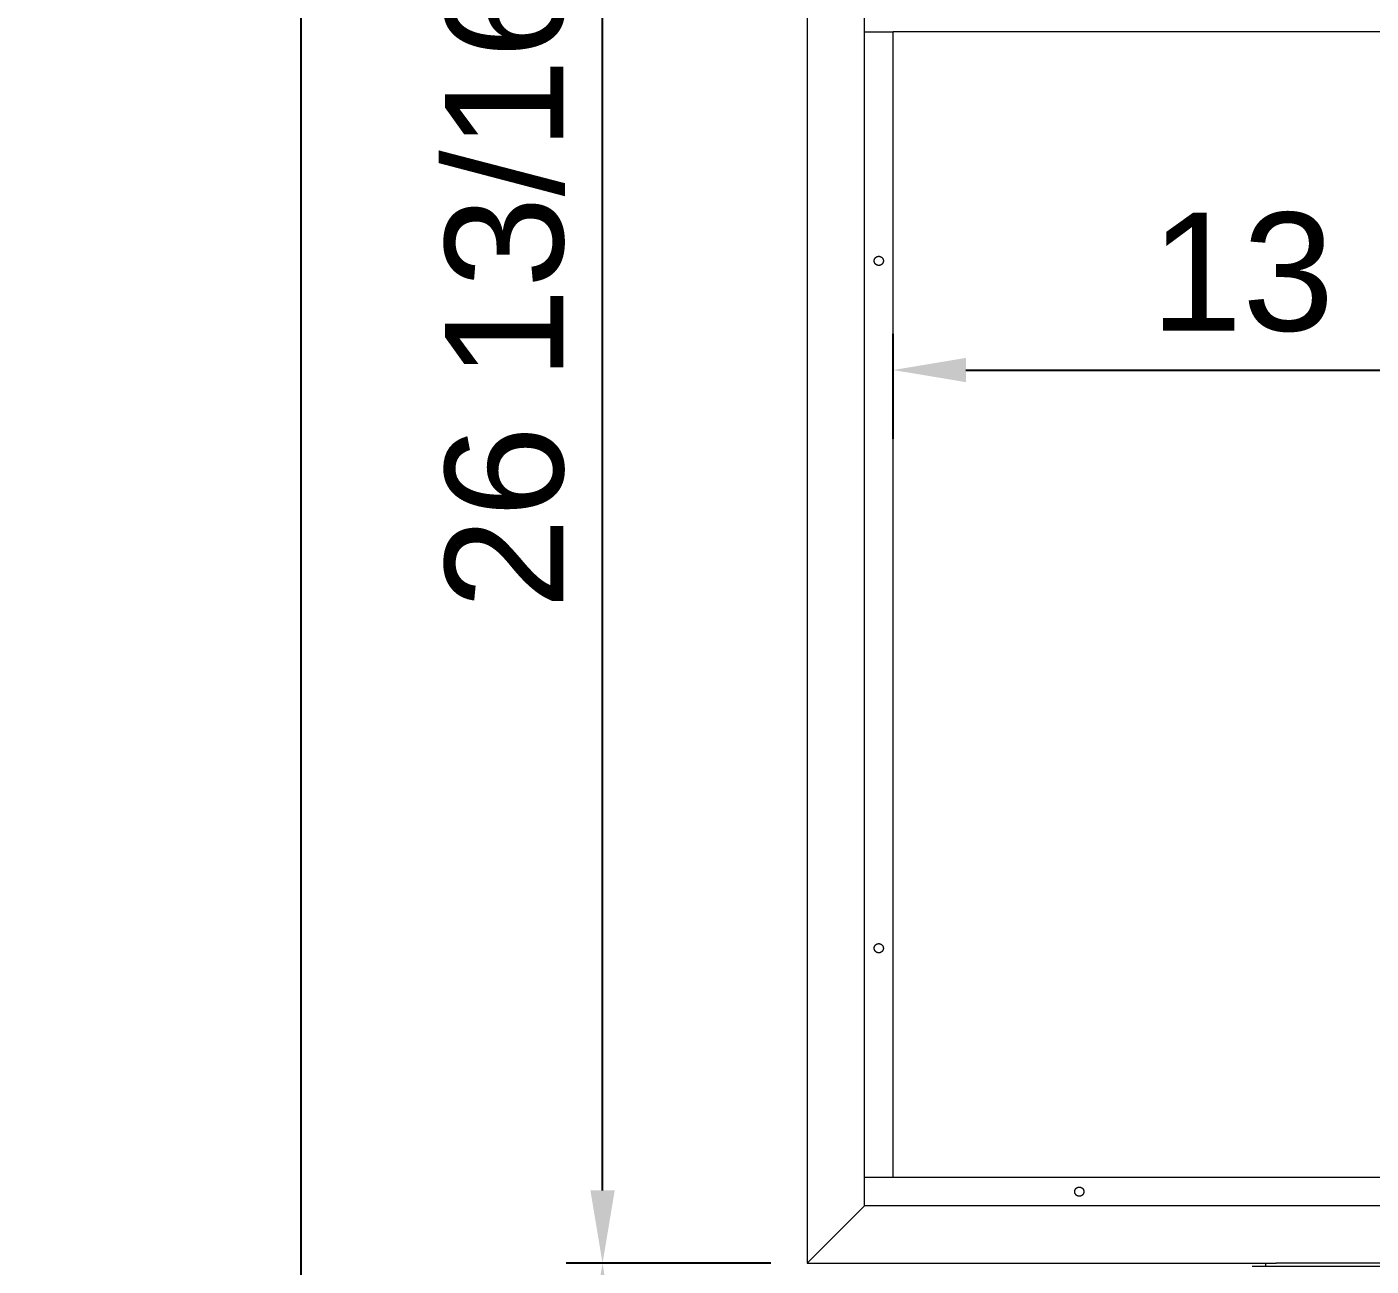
# Model space of a CAD drawing. Header units: inches. Extents: x -13 to 609, y -6 to 131.
# Drawn here: x 433.82 to 452.29, y 103.76 to 120.79 of the extents above; entities that cross this region are included whole.
import ezdxf

# ---------------------------------------------------------------- set-up
doc = ezdxf.new("R2010")
doc.units = ezdxf.units.IN
doc.header["$PDSIZE"] = -1
doc.layers.add('ZANO_R', color=7, linetype='Continuous', lineweight=0)
doc.styles.add('Arial', font='arial.ttf')
doc.styles.get("Standard").update_dxf_attribs({"font": 'ARIALUNI.TTF'})
doc.dimstyles.new('amerykanie', dxfattribs={"dimtxt": 50, "dimasz": 50, "dimexe": 0.5, "dimexo": 0.5, "dimgap": 1, "dimtad": 1, "dimdec": 0, "dimzin": 0, "dimlunit": 5, "dimtxsty": 'Standard', "dimcen": 0.09, "dimclrd": 1, "dimclre": 1, "dimclrt": 1, "dimazin": 0, "dimtfac": 1, "dimtdec": 0, "dimtmove": 0, "dimatfit": 3, "dimfxl": 1, "dimtzin": 0, "dimarcsym": 1})

# ---------------------------------------------------------------- blocks, each defined once
blk = doc.blocks.new('*D449')
at = {"layer": 'Defpoints', "color": 0}
for p in [(452.276, 130.606), (437.58, 32.81), (450.917, 32.81)]:
    blk.add_point(p, dxfattribs=at)
at = {"layer": 'ZANO_R', "color": 1, "lineweight": -2}
for p, q in [((451.776, 130.606), (437.08, 130.606)), ((437.58, 129.606), (437.58, 33.81)), ((450.417, 32.81), (437.08, 32.81))]:
    blk.add_line(p, q, dxfattribs=at)
at = {"layer": 'ZANO_R', "color": 1}
for points in [[(437.747, 129.606), (437.413, 129.606), (437.58, 130.606)], [(437.413, 33.81), (437.747, 33.81), (437.58, 32.81)]]:
    blk.add_solid(points, dxfattribs=at)
at = {"layer": 'ZANO_R', "color": 1, "insert": (436.239, 81.708), "char_height": 1.625, "attachment_point": 5, "rotation": 90, "style": 'Arial'}
blk.add_mtext('97 13/16', dxfattribs=at)
blk = doc.blocks.new('*D450')
at = {"layer": 'Defpoints', "color": 0}
for p in [(459.107, 116.073), (445.722, 114.628), (459.107, 114.628)]:
    blk.add_point(p, dxfattribs=at)
at = {"layer": 'ZANO_R', "color": 1, "lineweight": -2}
for p, q in [((445.722, 115.128), (445.722, 116.573)), ((459.107, 115.128), (459.107, 116.573)), ((446.722, 116.073), (458.107, 116.073))]:
    blk.add_line(p, q, dxfattribs=at)
at = {"layer": 'ZANO_R', "color": 1}
for points in [[(446.722, 116.24), (446.722, 115.907), (445.722, 116.073)], [(458.107, 115.907), (458.107, 116.24), (459.107, 116.073)]]:
    blk.add_solid(points, dxfattribs=at)
at = {"layer": 'ZANO_R', "color": 1, "insert": (452.415, 117.414), "char_height": 1.625, "attachment_point": 5, "style": 'Arial'}
blk.add_mtext('13 3/8', dxfattribs=at)
blk = doc.blocks.new('*D452')
at = {"layer": 'Defpoints', "color": 0}
for p in [(444.541, 103.795), (460.289, 103.795), (460.289, 98.393)]:
    blk.add_point(p, dxfattribs=at)
at = {"layer": 'ZANO_R', "color": 1, "lineweight": -2}
for p, q in [((444.541, 103.295), (444.541, 97.893)), ((460.289, 103.295), (460.289, 97.893)), ((445.541, 98.393), (459.289, 98.393))]:
    blk.add_line(p, q, dxfattribs=at)
at = {"layer": 'ZANO_R', "color": 1}
for points in [[(445.541, 98.559), (445.541, 98.226), (444.541, 98.393)], [(459.289, 98.226), (459.289, 98.559), (460.289, 98.393)]]:
    blk.add_solid(points, dxfattribs=at)
at = {"layer": 'ZANO_R', "color": 1, "insert": (452.415, 99.733), "char_height": 1.625, "attachment_point": 5, "style": 'Arial'}
blk.add_mtext('15 3/4', dxfattribs=at)
blk = doc.blocks.new('*D453')
at = {"layer": 'Defpoints', "color": 0}
for p in [(441.728, 130.606), (444.541, 130.606), (444.541, 103.795)]:
    blk.add_point(p, dxfattribs=at)
at = {"layer": 'ZANO_R', "color": 1, "lineweight": -2}
for p, q in [((444.041, 130.606), (441.228, 130.606)), ((441.728, 104.795), (441.728, 129.606)), ((444.041, 103.795), (441.228, 103.795))]:
    blk.add_line(p, q, dxfattribs=at)
at = {"layer": 'ZANO_R', "color": 1}
for points in [[(441.895, 129.606), (441.561, 129.606), (441.728, 130.606)], [(441.561, 104.795), (441.895, 104.795), (441.728, 103.795)]]:
    blk.add_solid(points, dxfattribs=at)
at = {"layer": 'ZANO_R', "color": 1, "insert": (440.387, 117.2), "char_height": 1.625, "attachment_point": 5, "rotation": 90, "style": 'Arial'}
blk.add_mtext('26 13/16', dxfattribs=at)
blk = doc.blocks.new('*D454')
at = {"layer": 'Defpoints', "color": 0}
for p in [(444.541, 103.795), (441.728, 56.432), (450.586, 56.432)]:
    blk.add_point(p, dxfattribs=at)
at = {"layer": 'ZANO_R', "color": 1, "lineweight": -2}
for p, q in [((444.041, 103.795), (441.228, 103.795)), ((441.728, 102.795), (441.728, 57.432)), ((450.086, 56.432), (441.228, 56.432))]:
    blk.add_line(p, q, dxfattribs=at)
at = {"layer": 'ZANO_R', "color": 1}
for points in [[(441.895, 102.795), (441.561, 102.795), (441.728, 103.795)], [(441.561, 57.432), (441.895, 57.432), (441.728, 56.432)]]:
    blk.add_solid(points, dxfattribs=at)
at = {"layer": 'ZANO_R', "color": 1, "insert": (440.387, 80.113), "char_height": 1.625, "attachment_point": 5, "rotation": 90, "style": 'Arial'}
blk.add_mtext('47 3/8', dxfattribs=at)

msp = doc.modelspace()

# ---------------------------------------------------------------- linework, layer by layer
at = {"layer": 'ZANO_R'}
for p, q in [((444.54056, 121.90474), (444.54056, 103.7945)), ((445.32797, 104.5819), (445.32797, 121.11734)), ((445.32797, 120.72363), (445.72167, 120.72363)), ((459.50119, 120.72363), (445.72167, 120.72363)), ((445.72167, 104.9756), (445.72167, 120.72363)), ((445.46183, 117.57512), (445.46191, 117.57729)), ((445.46183, 117.57294), (445.46183, 117.57512)), ((445.46191, 117.57077), (445.46183, 117.57294)), ((445.46191, 117.57729), (445.46206, 117.57946)), ((445.46206, 117.5686), (445.46191, 117.57077)), ((445.46206, 117.57946), (445.46228, 117.58162)), ((445.46228, 117.56644), (445.46206, 117.5686)), ((445.46228, 117.58162), (445.46258, 117.58377)), ((445.46258, 117.56428), (445.46228, 117.56644)), ((445.46258, 117.58377), (445.46296, 117.58592)), ((445.46296, 117.56214), (445.46258, 117.56428)), ((445.46296, 117.58592), (445.4634, 117.58805)), ((445.4634, 117.56001), (445.46296, 117.56214)), ((445.4634, 117.58805), (445.46392, 117.59016)), ((445.46392, 117.5579), (445.4634, 117.56001)), ((445.46392, 117.59016), (445.46452, 117.59225)), ((445.46452, 117.55581), (445.46392, 117.5579)), ((445.46452, 117.59225), (445.46518, 117.59432)), ((445.46518, 117.55374), (445.46452, 117.55581)), ((445.46518, 117.59432), (445.46592, 117.59637)), ((445.46592, 117.55169), (445.46518, 117.55374)), ((445.46592, 117.59637), (445.46672, 117.59839)), ((445.46672, 117.54967), (445.46592, 117.55169)), ((445.46672, 117.59839), (445.4676, 117.60038)), ((445.4676, 117.54768), (445.46672, 117.54967)), ((445.4676, 117.60038), (445.46854, 117.60233)), ((445.46854, 117.54572), (445.4676, 117.54768)), ((445.46854, 117.60233), (445.46955, 117.60426)), ((445.46955, 117.5438), (445.46854, 117.54572)), ((445.46955, 117.60426), (445.47063, 117.60615)), ((445.47063, 117.54191), (445.46955, 117.5438)), ((445.47063, 117.60615), (445.47177, 117.608)), ((445.47177, 117.54006), (445.47063, 117.54191)), ((445.47177, 117.608), (445.47297, 117.60981)), ((445.47297, 117.53824), (445.47177, 117.54006)), ((445.47297, 117.60981), (445.47424, 117.61158)), ((445.47424, 117.53648), (445.47297, 117.53824)), ((445.47424, 117.61158), (445.47557, 117.6133)), ((445.47557, 117.53475), (445.47424, 117.53648)), ((445.47557, 117.6133), (445.47695, 117.61498)), ((445.47695, 117.53308), (445.47557, 117.53475)), ((445.47695, 117.61498), (445.47839, 117.61661)), ((445.47839, 117.53145), (445.47695, 117.53308)), ((445.47839, 117.61661), (445.47989, 117.61818)), ((445.47989, 117.52987), (445.47839, 117.53145)), ((445.47989, 117.61818), (445.48144, 117.61971)), ((445.48144, 117.52835), (445.47989, 117.52987)), ((445.48144, 117.61971), (445.48304, 117.62118)), ((445.48304, 117.52688), (445.48144, 117.52835)), ((445.48304, 117.62118), (445.4847, 117.62259)), ((445.4847, 117.52546), (445.48304, 117.52688)), ((445.4847, 117.62259), (445.4864, 117.62395)), ((445.4864, 117.52411), (445.4847, 117.52546)), ((445.4864, 117.62395), (445.48814, 117.62524)), ((445.48814, 117.52281), (445.4864, 117.52411)), ((445.48814, 117.62524), (445.48993, 117.62648)), ((445.48993, 117.52158), (445.48814, 117.52281)), ((445.48993, 117.62648), (445.49176, 117.62765)), ((445.49176, 117.5204), (445.48993, 117.52158)), ((445.49176, 117.62765), (445.49363, 117.62876)), ((445.49363, 117.51929), (445.49176, 117.5204)), ((445.49363, 117.62876), (445.49554, 117.6298)), ((445.49554, 117.51825), (445.49363, 117.51929)), ((445.49554, 117.6298), (445.49748, 117.63078)), ((445.49748, 117.51727), (445.49554, 117.51825)), ((445.49748, 117.63078), (445.49946, 117.63169)), ((445.49946, 117.51636), (445.49748, 117.51727)), ((445.49946, 117.63169), (445.50147, 117.63253)), ((445.50147, 117.51552), (445.49946, 117.51636)), ((445.50147, 117.63253), (445.5035, 117.6333)), ((445.5035, 117.51475), (445.50147, 117.51552)), ((445.5035, 117.6333), (445.50556, 117.634)), ((445.50556, 117.51405), (445.5035, 117.51475)), ((445.50556, 117.634), (445.50764, 117.63463)), ((445.50764, 117.51342), (445.50556, 117.51405)), ((445.50764, 117.63463), (445.50974, 117.63519)), ((445.50974, 117.51287), (445.50764, 117.51342)), ((445.50974, 117.63519), (445.51186, 117.63567)), ((445.51186, 117.51238), (445.50974, 117.51287)), ((445.51186, 117.63567), (445.514, 117.63608)), ((445.514, 117.51197), (445.51186, 117.51238)), ((445.514, 117.63608), (445.51614, 117.63642)), ((445.51614, 117.51164), (445.514, 117.51197)), ((445.51614, 117.63642), (445.5183, 117.63668)), ((445.5183, 117.51137), (445.51614, 117.51164)), ((445.5183, 117.63668), (445.52047, 117.63687)), ((445.52047, 117.51119), (445.5183, 117.51137)), ((445.52047, 117.63687), (445.52264, 117.63698)), ((445.52264, 117.51107), (445.52047, 117.51119)), ((445.52264, 117.63698), (445.52482, 117.63702)), ((445.52482, 117.51104), (445.52264, 117.51107)), ((445.52482, 117.63702), (445.52699, 117.63698)), ((445.52699, 117.51107), (445.52482, 117.51104)), ((445.52699, 117.63698), (445.52916, 117.63687)), ((445.52916, 117.51119), (445.52699, 117.51107)), ((445.52916, 117.63687), (445.53133, 117.63668)), ((445.53133, 117.51137), (445.52916, 117.51119)), ((445.53133, 117.63668), (445.53349, 117.63642)), ((445.53349, 117.51164), (445.53133, 117.51137)), ((445.53349, 117.63642), (445.53564, 117.63608)), ((445.53564, 117.51197), (445.53349, 117.51164)), ((445.53564, 117.63608), (445.53777, 117.63567)), ((445.53777, 117.51238), (445.53564, 117.51197)), ((445.53777, 117.63567), (445.53989, 117.63519)), ((445.53989, 117.51287), (445.53777, 117.51238)), ((445.53989, 117.63519), (445.54199, 117.63463)), ((445.54199, 117.51342), (445.53989, 117.51287)), ((445.54199, 117.63463), (445.54407, 117.634)), ((445.54407, 117.51405), (445.54199, 117.51342)), ((445.54407, 117.634), (445.54613, 117.6333)), ((445.54613, 117.51475), (445.54407, 117.51405)), ((445.54613, 117.6333), (445.54817, 117.63253)), ((445.54817, 117.51552), (445.54613, 117.51475)), ((445.54817, 117.63253), (445.55017, 117.63169)), ((445.55017, 117.51636), (445.54817, 117.51552)), ((445.55017, 117.63169), (445.55215, 117.63078)), ((445.55215, 117.51727), (445.55017, 117.51636)), ((445.55215, 117.63078), (445.55409, 117.6298)), ((445.55409, 117.51825), (445.55215, 117.51727)), ((445.55409, 117.6298), (445.556, 117.62876)), ((445.556, 117.51929), (445.55409, 117.51825)), ((445.556, 117.62876), (445.55787, 117.62765)), ((445.55787, 117.5204), (445.556, 117.51929)), ((445.55787, 117.62765), (445.5597, 117.62648)), ((445.5597, 117.52158), (445.55787, 117.5204)), ((445.5597, 117.62648), (445.56149, 117.62524)), ((445.56149, 117.52281), (445.5597, 117.52158)), ((445.56149, 117.62524), (445.56323, 117.62395)), ((445.56323, 117.52411), (445.56149, 117.52281)), ((445.56323, 117.62395), (445.56494, 117.62259)), ((445.56494, 117.52546), (445.56323, 117.52411)), ((445.56494, 117.62259), (445.56659, 117.62118)), ((445.56659, 117.52688), (445.56494, 117.52546)), ((445.56659, 117.62118), (445.56819, 117.61971)), ((445.56819, 117.52835), (445.56659, 117.52688)), ((445.56819, 117.61971), (445.56974, 117.61818)), ((445.56974, 117.52987), (445.56819, 117.52835)), ((445.56974, 117.61818), (445.57124, 117.61661)), ((445.57124, 117.53145), (445.56974, 117.52987)), ((445.57124, 117.61661), (445.57268, 117.61498)), ((445.57268, 117.53308), (445.57124, 117.53145)), ((445.57268, 117.61498), (445.57407, 117.6133)), ((445.57407, 117.53475), (445.57268, 117.53308)), ((445.57407, 117.6133), (445.57539, 117.61158)), ((445.57539, 117.53648), (445.57407, 117.53475)), ((445.57539, 117.61158), (445.57666, 117.60981)), ((445.57666, 117.53824), (445.57539, 117.53648)), ((445.57666, 117.60981), (445.57786, 117.608)), ((445.57786, 117.54006), (445.57666, 117.53824)), ((445.57786, 117.608), (445.579, 117.60615)), ((445.579, 117.54191), (445.57786, 117.54006)), ((445.579, 117.60615), (445.58008, 117.60426)), ((445.58008, 117.5438), (445.579, 117.54191)), ((445.58008, 117.60426), (445.58109, 117.60233)), ((445.58109, 117.54572), (445.58008, 117.5438)), ((445.58109, 117.60233), (445.58203, 117.60038)), ((445.58203, 117.54768), (445.58109, 117.54572)), ((445.58203, 117.60038), (445.58291, 117.59839)), ((445.58291, 117.54967), (445.58203, 117.54768)), ((445.58291, 117.59839), (445.58371, 117.59637)), ((445.58371, 117.55169), (445.58291, 117.54967)), ((445.58371, 117.59637), (445.58445, 117.59432)), ((445.58445, 117.55374), (445.58371, 117.55169)), ((445.58445, 117.59432), (445.58512, 117.59225)), ((445.58512, 117.55581), (445.58445, 117.55374)), ((445.58512, 117.59225), (445.58571, 117.59016)), ((445.58571, 117.5579), (445.58512, 117.55581)), ((445.58571, 117.59016), (445.58623, 117.58805)), ((445.58623, 117.56001), (445.58571, 117.5579)), ((445.58623, 117.58805), (445.58668, 117.58592)), ((445.58668, 117.56214), (445.58623, 117.56001)), ((445.58668, 117.58592), (445.58705, 117.58377)), ((445.58705, 117.56428), (445.58668, 117.56214)), ((445.58705, 117.58377), (445.58735, 117.58162)), ((445.58735, 117.56644), (445.58705, 117.56428)), ((445.58735, 117.58162), (445.58757, 117.57946)), ((445.58757, 117.5686), (445.58735, 117.56644)), ((445.58757, 117.57946), (445.58772, 117.57729)), ((445.58772, 117.57077), (445.58757, 117.5686)), ((445.58772, 117.57729), (445.5878, 117.57512)), ((445.5878, 117.57294), (445.58772, 117.57077)), ((445.5878, 117.57512), (445.5878, 117.57294)), ((445.46183, 108.1263), (445.46191, 108.12847)), ((445.46183, 108.12412), (445.46183, 108.1263)), ((445.46191, 108.12195), (445.46183, 108.12412)), ((445.46191, 108.12847), (445.46206, 108.13064)), ((445.46206, 108.11978), (445.46191, 108.12195)), ((445.46206, 108.13064), (445.46228, 108.1328)), ((445.46228, 108.11762), (445.46206, 108.11978)), ((445.46228, 108.1328), (445.46258, 108.13496)), ((445.46258, 108.11546), (445.46228, 108.11762)), ((445.46258, 108.13496), (445.46296, 108.1371)), ((445.46296, 108.11332), (445.46258, 108.11546)), ((445.46296, 108.1371), (445.4634, 108.13923)), ((445.4634, 108.11119), (445.46296, 108.11332)), ((445.4634, 108.13923), (445.46392, 108.14134)), ((445.46392, 108.10908), (445.4634, 108.11119)), ((445.46392, 108.14134), (445.46452, 108.14343)), ((445.46452, 108.10699), (445.46392, 108.10908)), ((445.46452, 108.14343), (445.46518, 108.1455)), ((445.46518, 108.10492), (445.46452, 108.10699)), ((445.46518, 108.1455), (445.46592, 108.14755)), ((445.46592, 108.10287), (445.46518, 108.10492)), ((445.46592, 108.14755), (445.46672, 108.14957)), ((445.46672, 108.10085), (445.46592, 108.10287)), ((445.46672, 108.14957), (445.4676, 108.15156)), ((445.4676, 108.09886), (445.46672, 108.10085)), ((445.4676, 108.15156), (445.46854, 108.15352)), ((445.46854, 108.0969), (445.4676, 108.09886)), ((445.46854, 108.15352), (445.46955, 108.15544)), ((445.46955, 108.09498), (445.46854, 108.0969)), ((445.46955, 108.15544), (445.47063, 108.15733)), ((445.47063, 108.09309), (445.46955, 108.09498)), ((445.47063, 108.15733), (445.47177, 108.15918)), ((445.47177, 108.09124), (445.47063, 108.09309)), ((445.47177, 108.15918), (445.47297, 108.16099)), ((445.47297, 108.08943), (445.47177, 108.09124)), ((445.47297, 108.16099), (445.47424, 108.16276)), ((445.47424, 108.08766), (445.47297, 108.08943)), ((445.47424, 108.16276), (445.47557, 108.16448)), ((445.47557, 108.08593), (445.47424, 108.08766)), ((445.47557, 108.16448), (445.47695, 108.16616)), ((445.47695, 108.08426), (445.47557, 108.08593)), ((445.47695, 108.16616), (445.47839, 108.16779)), ((445.47839, 108.08263), (445.47695, 108.08426)), ((445.47839, 108.16779), (445.47989, 108.16937)), ((445.47989, 108.08105), (445.47839, 108.08263)), ((445.47989, 108.16937), (445.48144, 108.17089)), ((445.48144, 108.17089), (445.48304, 108.17236)), ((445.48304, 108.17236), (445.4847, 108.17377)), ((445.4847, 108.17377), (445.4864, 108.17513)), ((445.4864, 108.17513), (445.48814, 108.17643)), ((445.48814, 108.17643), (445.48993, 108.17766)), ((445.48993, 108.17766), (445.49176, 108.17883)), ((445.49176, 108.17883), (445.49363, 108.17994)), ((445.49363, 108.17994), (445.49554, 108.18099)), ((445.49554, 108.18099), (445.49748, 108.18196)), ((445.49748, 108.18196), (445.49946, 108.18287)), ((445.49946, 108.18287), (445.50147, 108.18371)), ((445.50147, 108.18371), (445.5035, 108.18448)), ((445.5035, 108.18448), (445.50556, 108.18519)), ((445.50556, 108.18519), (445.50764, 108.18581)), ((445.50764, 108.18581), (445.50974, 108.18637)), ((445.50974, 108.18637), (445.51186, 108.18685)), ((445.51186, 108.18685), (445.514, 108.18727)), ((445.514, 108.18727), (445.51614, 108.1876)), ((445.51614, 108.1876), (445.5183, 108.18786)), ((445.5183, 108.18786), (445.52047, 108.18805)), ((445.52047, 108.18805), (445.52264, 108.18816)), ((445.52264, 108.18816), (445.52482, 108.1882)), ((445.52482, 108.1882), (445.52699, 108.18816)), ((445.52699, 108.18816), (445.52916, 108.18805)), ((445.52916, 108.18805), (445.53133, 108.18786)), ((445.53133, 108.18786), (445.53349, 108.1876)), ((445.53349, 108.1876), (445.53564, 108.18727)), ((445.53564, 108.18727), (445.53777, 108.18685)), ((445.53777, 108.18685), (445.53989, 108.18637)), ((445.53989, 108.18637), (445.54199, 108.18581)), ((445.54199, 108.18581), (445.54407, 108.18519)), ((445.54407, 108.18519), (445.54613, 108.18448)), ((445.54613, 108.18448), (445.54817, 108.18371)), ((445.54817, 108.18371), (445.55017, 108.18287)), ((445.55017, 108.18287), (445.55215, 108.18196)), ((445.55215, 108.18196), (445.55409, 108.18099)), ((445.55409, 108.18099), (445.556, 108.17994)), ((445.556, 108.17994), (445.55787, 108.17883)), ((445.55787, 108.17883), (445.5597, 108.17766)), ((445.5597, 108.17766), (445.56149, 108.17643)), ((445.56149, 108.17643), (445.56323, 108.17513)), ((445.56323, 108.17513), (445.56494, 108.17377)), ((445.56494, 108.17377), (445.56659, 108.17236)), ((445.56659, 108.17236), (445.56819, 108.17089)), ((445.56819, 108.17089), (445.56974, 108.16937)), ((445.56974, 108.16937), (445.57124, 108.16779)), ((445.57124, 108.08263), (445.56974, 108.08105)), ((445.57124, 108.16779), (445.57268, 108.16616)), ((445.57268, 108.08426), (445.57124, 108.08263)), ((445.57268, 108.16616), (445.57407, 108.16448)), ((445.57407, 108.08593), (445.57268, 108.08426)), ((445.57407, 108.16448), (445.57539, 108.16276)), ((445.57539, 108.08766), (445.57407, 108.08593)), ((445.57539, 108.16276), (445.57666, 108.16099)), ((445.57666, 108.08943), (445.57539, 108.08766)), ((445.57666, 108.16099), (445.57786, 108.15918)), ((445.57786, 108.09124), (445.57666, 108.08943)), ((445.57786, 108.15918), (445.579, 108.15733)), ((445.579, 108.09309), (445.57786, 108.09124)), ((445.579, 108.15733), (445.58008, 108.15544)), ((445.58008, 108.09498), (445.579, 108.09309)), ((445.58008, 108.15544), (445.58109, 108.15352)), ((445.58109, 108.0969), (445.58008, 108.09498)), ((445.58109, 108.15352), (445.58203, 108.15156)), ((445.58203, 108.09886), (445.58109, 108.0969)), ((445.58203, 108.15156), (445.58291, 108.14957)), ((445.58291, 108.10085), (445.58203, 108.09886)), ((445.58291, 108.14957), (445.58371, 108.14755)), ((445.58371, 108.10287), (445.58291, 108.10085)), ((445.58371, 108.14755), (445.58445, 108.1455)), ((445.58445, 108.10492), (445.58371, 108.10287)), ((445.58445, 108.1455), (445.58512, 108.14343)), ((445.58512, 108.10699), (445.58445, 108.10492)), ((445.58512, 108.14343), (445.58571, 108.14134)), ((445.58571, 108.10908), (445.58512, 108.10699)), ((445.58571, 108.14134), (445.58623, 108.13923)), ((445.58623, 108.11119), (445.58571, 108.10908)), ((445.58623, 108.13923), (445.58668, 108.1371)), ((445.58668, 108.11332), (445.58623, 108.11119)), ((445.58668, 108.1371), (445.58705, 108.13496)), ((445.58705, 108.11546), (445.58668, 108.11332)), ((445.58705, 108.13496), (445.58735, 108.1328)), ((445.58735, 108.11762), (445.58705, 108.11546)), ((445.58735, 108.1328), (445.58757, 108.13064)), ((445.58757, 108.11978), (445.58735, 108.11762)), ((445.58757, 108.13064), (445.58772, 108.12847)), ((445.58772, 108.12195), (445.58757, 108.11978)), ((445.58772, 108.12847), (445.5878, 108.1263)), ((445.5878, 108.12412), (445.58772, 108.12195)), ((445.5878, 108.1263), (445.5878, 108.12412)), ((445.48144, 108.07953), (445.47989, 108.08105)), ((445.48304, 108.07806), (445.48144, 108.07953)), ((445.4847, 108.07665), (445.48304, 108.07806)), ((445.4864, 108.07529), (445.4847, 108.07665)), ((445.48814, 108.07399), (445.4864, 108.07529)), ((445.48993, 108.07276), (445.48814, 108.07399)), ((445.49176, 108.07158), (445.48993, 108.07276)), ((445.49363, 108.07048), (445.49176, 108.07158)), ((445.49554, 108.06943), (445.49363, 108.07048)), ((445.49748, 108.06846), (445.49554, 108.06943)), ((445.49946, 108.06755), (445.49748, 108.06846)), ((445.50147, 108.0667), (445.49946, 108.06755)), ((445.5035, 108.06593), (445.50147, 108.0667)), ((445.50556, 108.06523), (445.5035, 108.06593)), ((445.50764, 108.0646), (445.50556, 108.06523)), ((445.50974, 108.06405), (445.50764, 108.0646)), ((445.51186, 108.06356), (445.50974, 108.06405)), ((445.514, 108.06315), (445.51186, 108.06356)), ((445.51614, 108.06282), (445.514, 108.06315)), ((445.5183, 108.06255), (445.51614, 108.06282)), ((445.52047, 108.06237), (445.5183, 108.06255)), ((445.52264, 108.06225), (445.52047, 108.06237)), ((445.52482, 108.06222), (445.52264, 108.06225)), ((445.52699, 108.06225), (445.52482, 108.06222)), ((445.52916, 108.06237), (445.52699, 108.06225)), ((445.53133, 108.06255), (445.52916, 108.06237)), ((445.53349, 108.06282), (445.53133, 108.06255)), ((445.53564, 108.06315), (445.53349, 108.06282)), ((445.53777, 108.06356), (445.53564, 108.06315)), ((445.53989, 108.06405), (445.53777, 108.06356)), ((445.54199, 108.0646), (445.53989, 108.06405)), ((445.54407, 108.06523), (445.54199, 108.0646)), ((445.54613, 108.06593), (445.54407, 108.06523)), ((445.54817, 108.0667), (445.54613, 108.06593)), ((445.55017, 108.06755), (445.54817, 108.0667)), ((445.55215, 108.06846), (445.55017, 108.06755)), ((445.55409, 108.06943), (445.55215, 108.06846)), ((445.556, 108.07048), (445.55409, 108.06943)), ((445.55787, 108.07158), (445.556, 108.07048)), ((445.5597, 108.07276), (445.55787, 108.07158)), ((445.56149, 108.07399), (445.5597, 108.07276)), ((445.56323, 108.07529), (445.56149, 108.07399)), ((445.56494, 108.07665), (445.56323, 108.07529)), ((445.56659, 108.07806), (445.56494, 108.07665)), ((445.56819, 108.07953), (445.56659, 108.07806)), ((445.56974, 108.08105), (445.56819, 108.07953)), ((459.50119, 104.9756), (445.32797, 104.9756)), ((448.21773, 104.77875), (448.21777, 104.78093)), ((448.21777, 104.77658), (448.21773, 104.77875)), ((448.21777, 104.78093), (448.21788, 104.7831)), ((448.21788, 104.77441), (448.21777, 104.77658)), ((448.21788, 104.7831), (448.21807, 104.78526)), ((448.21807, 104.77224), (448.21788, 104.77441)), ((448.21807, 104.78526), (448.21833, 104.78742)), ((448.21833, 104.77008), (448.21807, 104.77224)), ((448.21833, 104.78742), (448.21867, 104.78957)), ((448.21867, 104.76793), (448.21833, 104.77008)), ((448.21867, 104.78957), (448.21908, 104.79171)), ((448.21908, 104.7658), (448.21867, 104.76793)), ((448.21908, 104.79171), (448.21956, 104.79383)), ((448.21956, 104.76368), (448.21908, 104.7658)), ((448.21956, 104.79383), (448.22012, 104.79593)), ((448.22012, 104.76158), (448.21956, 104.76368)), ((448.22012, 104.79593), (448.22075, 104.79801)), ((448.22075, 104.75949), (448.22012, 104.76158)), ((448.22075, 104.79801), (448.22145, 104.80007)), ((448.22145, 104.75744), (448.22075, 104.75949)), ((448.22145, 104.80007), (448.22222, 104.8021)), ((448.22222, 104.7554), (448.22145, 104.75744)), ((448.22222, 104.8021), (448.22306, 104.80411)), ((448.22306, 104.80411), (448.22397, 104.80608)), ((448.22397, 104.80608), (448.22494, 104.80803)), ((448.22494, 104.80803), (448.22599, 104.80993)), ((448.22599, 104.80993), (448.2271, 104.8118)), ((448.2271, 104.8118), (448.22827, 104.81364)), ((448.22827, 104.81364), (448.22951, 104.81543)), ((448.22951, 104.81543), (448.2308, 104.81717)), ((448.2308, 104.81717), (448.23216, 104.81887)), ((448.23216, 104.81887), (448.23357, 104.82052)), ((448.23357, 104.82052), (448.23504, 104.82213)), ((448.23504, 104.82213), (448.23657, 104.82368)), ((448.23657, 104.82368), (448.23814, 104.82517)), ((448.23814, 104.82517), (448.23977, 104.82662)), ((448.23977, 104.82662), (448.24145, 104.828)), ((448.24145, 104.828), (448.24317, 104.82933)), ((448.24317, 104.82933), (448.24494, 104.83059)), ((448.24494, 104.83059), (448.24675, 104.8318)), ((448.24675, 104.8318), (448.2486, 104.83294)), ((448.2486, 104.83294), (448.25049, 104.83402)), ((448.25049, 104.83402), (448.25241, 104.83503)), ((448.25241, 104.83503), (448.25437, 104.83597)), ((448.25437, 104.83597), (448.25636, 104.83685)), ((448.25636, 104.83685), (448.25838, 104.83765)), ((448.25838, 104.83765), (448.26043, 104.83839)), ((448.26043, 104.83839), (448.2625, 104.83905)), ((448.2625, 104.83905), (448.26459, 104.83964)), ((448.26459, 104.83964), (448.2667, 104.84017)), ((448.2667, 104.84017), (448.26883, 104.84061)), ((448.26883, 104.84061), (448.27097, 104.84099)), ((448.27097, 104.84099), (448.27313, 104.84129)), ((448.27313, 104.84129), (448.27529, 104.84151)), ((448.27529, 104.84151), (448.27746, 104.84166)), ((448.27746, 104.84166), (448.27963, 104.84174)), ((448.27963, 104.84174), (448.28181, 104.84174)), ((448.28181, 104.84174), (448.28398, 104.84166)), ((448.28398, 104.84166), (448.28615, 104.84151)), ((448.28615, 104.84151), (448.28831, 104.84129)), ((448.28831, 104.84129), (448.29047, 104.84099)), ((448.29047, 104.84099), (448.29261, 104.84061)), ((448.29261, 104.84061), (448.29474, 104.84017)), ((448.29474, 104.84017), (448.29685, 104.83964)), ((448.29685, 104.83964), (448.29894, 104.83905)), ((448.29894, 104.83905), (448.30101, 104.83839)), ((448.30101, 104.83839), (448.30306, 104.83765)), ((448.30306, 104.83765), (448.30508, 104.83685)), ((448.30508, 104.83685), (448.30707, 104.83597)), ((448.30707, 104.83597), (448.30903, 104.83503)), ((448.30903, 104.83503), (448.31095, 104.83402)), ((448.31095, 104.83402), (448.31284, 104.83294)), ((448.31284, 104.83294), (448.31469, 104.8318)), ((448.31469, 104.8318), (448.3165, 104.83059)), ((448.3165, 104.83059), (448.31827, 104.82933)), ((448.31827, 104.82933), (448.32, 104.828)), ((448.32, 104.828), (448.32167, 104.82662)), ((448.32167, 104.82662), (448.3233, 104.82517)), ((448.3233, 104.82517), (448.32488, 104.82368)), ((448.32488, 104.82368), (448.3264, 104.82213)), ((448.3264, 104.82213), (448.32787, 104.82052)), ((448.32787, 104.82052), (448.32929, 104.81887)), ((448.32929, 104.81887), (448.33064, 104.81717)), ((448.33064, 104.81717), (448.33194, 104.81543)), ((448.33194, 104.81543), (448.33317, 104.81364)), ((448.33317, 104.81364), (448.33435, 104.8118)), ((448.33435, 104.8118), (448.33545, 104.80993)), ((448.33545, 104.80993), (448.3365, 104.80803)), ((448.3365, 104.80803), (448.33748, 104.80608)), ((448.33748, 104.80608), (448.33838, 104.80411)), ((448.33838, 104.80411), (448.33923, 104.8021)), ((448.33923, 104.8021), (448.34, 104.80007)), ((448.34, 104.75744), (448.33923, 104.7554)), ((448.34, 104.80007), (448.3407, 104.79801)), ((448.3407, 104.75949), (448.34, 104.75744)), ((448.3407, 104.79801), (448.34133, 104.79593)), ((448.34133, 104.76158), (448.3407, 104.75949)), ((448.34133, 104.79593), (448.34188, 104.79383)), ((448.34188, 104.76368), (448.34133, 104.76158)), ((448.34188, 104.79383), (448.34237, 104.79171)), ((448.34237, 104.7658), (448.34188, 104.76368)), ((448.34237, 104.79171), (448.34278, 104.78957)), ((448.34278, 104.76793), (448.34237, 104.7658)), ((448.34278, 104.78957), (448.34311, 104.78742)), ((448.34311, 104.77008), (448.34278, 104.76793)), ((448.34311, 104.78742), (448.34338, 104.78526)), ((448.34338, 104.77224), (448.34311, 104.77008)), ((448.34338, 104.78526), (448.34356, 104.7831)), ((448.34356, 104.77441), (448.34338, 104.77224)), ((448.34356, 104.7831), (448.34368, 104.78093)), ((448.34368, 104.77658), (448.34356, 104.77441)), ((448.34368, 104.78093), (448.34371, 104.77875)), ((448.34371, 104.77875), (448.34368, 104.77658)), ((445.20986, 104.46379), (445.32797, 104.5819)), ((459.50119, 104.5819), (445.32797, 104.5819)), ((448.22306, 104.7534), (448.22222, 104.7554)), ((448.22397, 104.75142), (448.22306, 104.7534)), ((448.22494, 104.74948), (448.22397, 104.75142)), ((448.22599, 104.74757), (448.22494, 104.74948)), ((448.2271, 104.7457), (448.22599, 104.74757)), ((448.22827, 104.74387), (448.2271, 104.7457)), ((448.22951, 104.74208), (448.22827, 104.74387)), ((448.2308, 104.74033), (448.22951, 104.74208)), ((448.23216, 104.73863), (448.2308, 104.74033)), ((448.23357, 104.73698), (448.23216, 104.73863)), ((448.23504, 104.73538), (448.23357, 104.73698)), ((448.23657, 104.73383), (448.23504, 104.73538)), ((448.23814, 104.73233), (448.23657, 104.73383)), ((448.23977, 104.73089), (448.23814, 104.73233)), ((448.24145, 104.7295), (448.23977, 104.73089)), ((448.24317, 104.72818), (448.24145, 104.7295)), ((448.24494, 104.72691), (448.24317, 104.72818)), ((448.24675, 104.72571), (448.24494, 104.72691)), ((448.2486, 104.72457), (448.24675, 104.72571)), ((448.25049, 104.72349), (448.2486, 104.72457)), ((448.25241, 104.72248), (448.25049, 104.72349)), ((448.25437, 104.72154), (448.25241, 104.72248)), ((448.25636, 104.72066), (448.25437, 104.72154)), ((448.25838, 104.71985), (448.25636, 104.72066)), ((448.26043, 104.71912), (448.25838, 104.71985)), ((448.2625, 104.71845), (448.26043, 104.71912)), ((448.26459, 104.71786), (448.2625, 104.71845)), ((448.2667, 104.71734), (448.26459, 104.71786)), ((448.26883, 104.71689), (448.2667, 104.71734)), ((448.27097, 104.71652), (448.26883, 104.71689)), ((448.27313, 104.71622), (448.27097, 104.71652)), ((448.27529, 104.71599), (448.27313, 104.71622)), ((448.27746, 104.71584), (448.27529, 104.71599)), ((448.27963, 104.71577), (448.27746, 104.71584)), ((448.28181, 104.71577), (448.27963, 104.71577)), ((448.28398, 104.71584), (448.28181, 104.71577)), ((448.28615, 104.71599), (448.28398, 104.71584)), ((448.28831, 104.71622), (448.28615, 104.71599)), ((448.29047, 104.71652), (448.28831, 104.71622)), ((448.29261, 104.71689), (448.29047, 104.71652)), ((448.29474, 104.71734), (448.29261, 104.71689)), ((448.29685, 104.71786), (448.29474, 104.71734)), ((448.29894, 104.71845), (448.29685, 104.71786)), ((448.30101, 104.71912), (448.29894, 104.71845)), ((448.30306, 104.71985), (448.30101, 104.71912)), ((448.30508, 104.72066), (448.30306, 104.71985)), ((448.30707, 104.72154), (448.30508, 104.72066)), ((448.30903, 104.72248), (448.30707, 104.72154)), ((448.31095, 104.72349), (448.30903, 104.72248)), ((448.31284, 104.72457), (448.31095, 104.72349)), ((448.31469, 104.72571), (448.31284, 104.72457)), ((448.3165, 104.72691), (448.31469, 104.72571)), ((448.31827, 104.72818), (448.3165, 104.72691)), ((448.32, 104.7295), (448.31827, 104.72818)), ((448.32167, 104.73089), (448.32, 104.7295)), ((448.3233, 104.73233), (448.32167, 104.73089)), ((448.32488, 104.73383), (448.3233, 104.73233)), ((448.3264, 104.73538), (448.32488, 104.73383)), ((448.32787, 104.73698), (448.3264, 104.73538)), ((448.32929, 104.73863), (448.32787, 104.73698)), ((448.33064, 104.74033), (448.32929, 104.73863)), ((448.33194, 104.74208), (448.33064, 104.74033)), ((448.33317, 104.74387), (448.33194, 104.74208)), ((448.33435, 104.7457), (448.33317, 104.74387)), ((448.33545, 104.74757), (448.33435, 104.7457)), ((448.3365, 104.74948), (448.33545, 104.74757)), ((448.33748, 104.75142), (448.3365, 104.74948)), ((448.33838, 104.7534), (448.33748, 104.75142)), ((448.33923, 104.7554), (448.33838, 104.7534)), ((445.20986, 104.46379), (444.65867, 103.91261)), ((444.54056, 103.7945), (444.65867, 103.91261)), ((444.54056, 103.7945), (450.98678, 103.7945)), ((450.65611, 103.75513), (450.65606, 103.75513)), ((450.65606, 103.75513), (450.65617, 103.75513)), ((450.65617, 103.75513), (450.65687, 103.75513)), ((450.65687, 103.75513), (450.66021, 103.75513)), ((450.66021, 103.75513), (450.67523, 103.75513)), ((450.67523, 103.75513), (450.74211, 103.75513)), ((450.74211, 103.75513), (451.04125, 103.75513)), ((450.83978, 103.7945), (450.83978, 103.75513)), ((452.41458, 103.7945), (450.98678, 103.7945)), ((451.04125, 103.75513), (452.16739, 103.75513)), ((452.16739, 103.75513), (453.86449, 103.75513))]:
    msp.add_line(p, q, dxfattribs=at)

# ---------------------------------------------------------------- dimensions: what is measured, and where the dimension line sits
for base, p1, p2, picture, middle in [((437.57994, 32.81025), (452.27636, 130.60552), (450.91655, 32.81025), '*D449', (436.23918, 81.70789)), ((441.72791, 130.60552), (444.54056, 103.7945), (444.54056, 130.60552), '*D453', (440.38715, 117.20001)), ((441.72791, 56.4323), (444.54056, 103.7945), (450.58597, 56.4323), '*D454', (440.38715, 80.1134))]:
    dim = msp.add_linear_dim(base=base, p1=p1, p2=p2, angle=90, dimstyle='amerykanie', override={"dimtxt": 1.625, "dimasz": 1, "dimgap": 0.5, "dimdec": 4, "dimtxsty": 'Arial', "dimaunit": 1, "dimadec": 1, "dimtdec": 4, "dimtmove": 1, "dimfrac": 2}, dxfattribs=at)
    dim.commit()
    dim.dimension.update_dxf_attribs({"geometry": picture, "text_midpoint": middle})
for base, p1, p2, picture, middle in [((459.10749, 116.07345), (445.72167, 114.62833), (459.10749, 114.62833), '*D450', (452.41458, 117.41422)), ((460.2886, 98.3926), (444.54056, 103.7945), (460.2886, 103.7945), '*D452', (452.41458, 99.73337))]:
    dim = msp.add_linear_dim(base=base, p1=p1, p2=p2, dimstyle='amerykanie', override={"dimtxt": 1.625, "dimasz": 1, "dimgap": 0.5, "dimdec": 4, "dimtxsty": 'Arial', "dimaunit": 1, "dimadec": 1, "dimtdec": 4, "dimtmove": 1, "dimfrac": 2}, dxfattribs=at)
    dim.commit()
    dim.dimension.update_dxf_attribs({"geometry": picture, "text_midpoint": middle})

doc.saveas('drawing.dxf')
